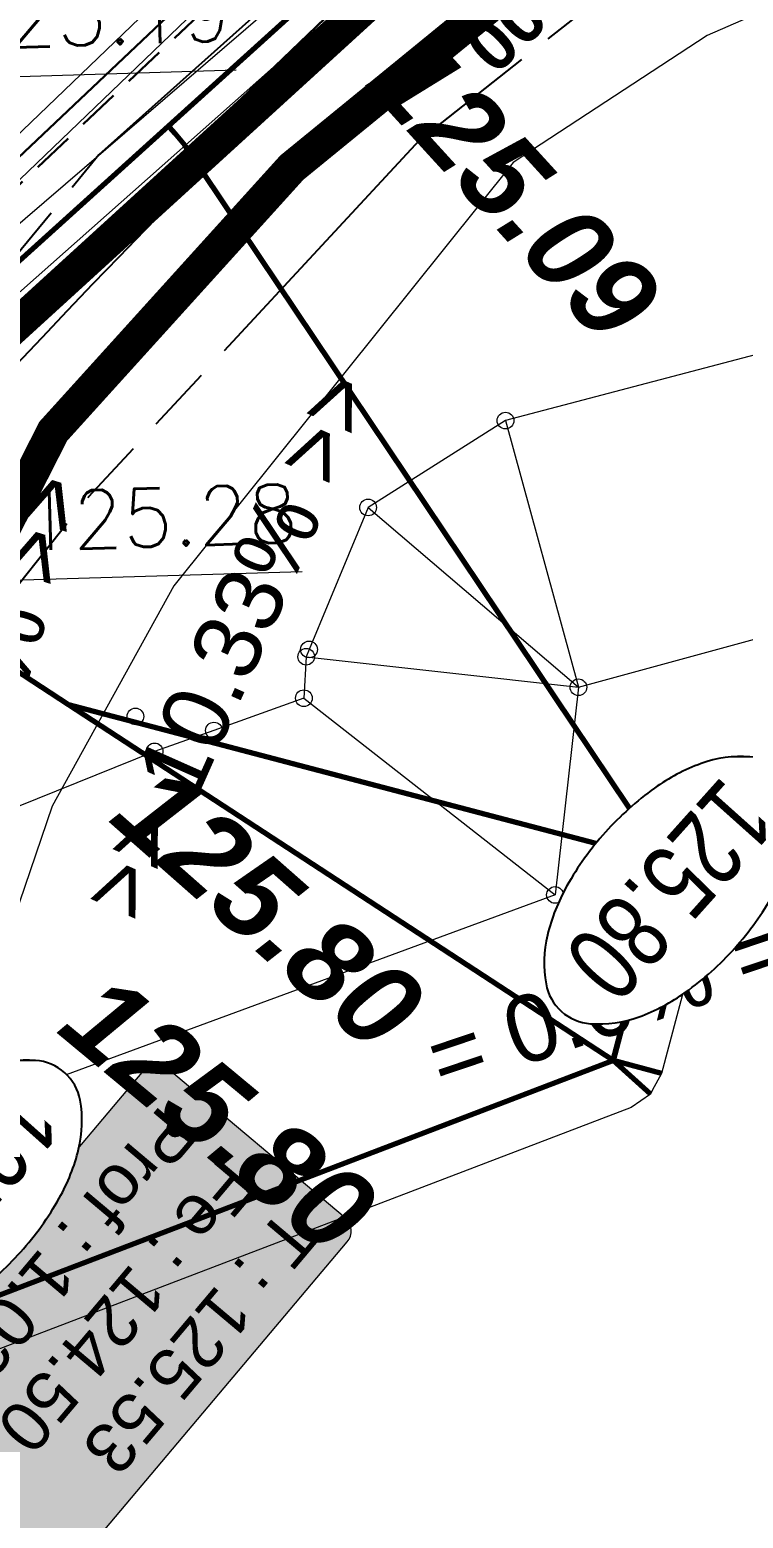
# Model space of a CAD drawing. Header units: metres. Extents: x -2858 to 512, y -1995 to 1252.
# Drawn here: x -1191.67 to -1187.4, y -929.75 to -920.83 of the extents above; entities that cross this region are included whole.
import ezdxf
from ezdxf.enums import TextEntityAlignment as Align
from ezdxf.lldxf.tags import DXFTag

# ---------------------------------------------------------------- set-up
doc = ezdxf.new("R2010")
doc.units = ezdxf.units.M
doc.header["$PDMODE"] = 33
doc.header["$PDSIZE"] = 0.1
for name, pattern in [('AEP-2', [3.9, 2.5, -0.2, 0.4, -0.2, 0.4, -0.2]), ('CACHE', [0.375, 0.25, -0.125]), ('EU-200', [2.85, 2.5, -0.35])]:
    doc.linetypes.add(name, pattern=pattern)
for name, color, linetype, lineweight, true_color in [('03-HCH-15x30-0 à 10cm', 7, 'Continuous', 0, 0xb3ffff), ('Ass - EU - Réseau', 1, 'Continuous', 0, 0xff0000), ('Ass - EU - Textes - Regards', 1, 'Continuous', 0, 0xff0000), ('Surface Projet - Textes - Altitudes', 7, 'Continuous', 0, 0x333399), ('Surface PROJET VOIRIE - Cotations - Cotation Points', 7, 'Continuous', 0, 0xc02000), ('Surface PROJET VOIRIE - Entrées en terre talus', 5, 'Continuous', 0, 0x0000ff), ("Surface PROJET VOIRIE - Réseaux d'écoulement", 7, 'Ligne écoulement', 70, 0x33cccc), ('Surface PROJET VOIRIE - Surfaces projet', 7, 'Continuous', 0, 0x333399), ('Surface PROJET VOIRIE - Textes - Altitudes', 7, 'Continuous', 0, 0x333399), ('Surface PROJET VOIRIE - Textes - Pente des côtés', 7, 'Continuous', 0, 0x333399), ("TERRAIN APRES TERR BAT - Lignes d'arêtes", 7, 'Continuous', 0, 0xc04040), ('TERRAIN APRES TERR BAT - Points', 7, 'Continuous', 0, 0x808000)]:
    doc.layers.add(name, color=color, linetype=linetype, lineweight=lineweight, true_color=true_color)
for name, color, linetype, lineweight in [('03-SER-CLOT-MUR-140 ST', 7, 'Continuous', 15), ('04-NIV-MSQ', 255, 'Continuous', 0), ('05.2-EP-400PVC', 5, 'Continuous', 30), ('06-EU-200PVC', 24, 'EU-200', 30), ('11-TEL-PVC28X2', 6, 'CACHE', 30), ('11-TEL-PVC45X3', 6, 'Continuous', 30)]:
    doc.layers.add(name, color=color, linetype=linetype, lineweight=lineweight)
for name, color, linetype in [('04-NIV-COT', 1, 'Continuous'), ('05.2-EP-TXT', 5, 'Continuous'), ('06-EU-TXT', 24, 'Continuous'), ('07-AEP-RES', 94, 'AEP-2'), ('09-BT-RES', 1, 'BT3X150')]:
    doc.layers.add(name, color=color, linetype=linetype)
doc.styles.add('Altitude Surfaces projet', font='arialbi.ttf', dxfattribs={"height": 0.5})
doc.styles.add('ARIAL', font='arial.ttf')
doc.styles.add('ARIAL GRAS', font='arialbd.ttf')
doc.styles.add('Cotation', font='romans.shx')
doc.styles.add('CoteHor.3', font='arial.ttf', dxfattribs={"height": 0.0017})
doc.styles.add('Couches géologiques', font='arial.ttf', dxfattribs={"height": 0.3})
doc.styles.add('Mensura_Standard', font='arial.ttf', dxfattribs={"height": 1})
doc.styles.add('Pente Surfaces projet', font='arial.ttf', dxfattribs={"height": 0.4})
doc.linetypes.add('BT3X150', pattern='A,1.5,-0.05,[133,ltypeshp.shx,S=0.05,R=0,X=-0.05,Y=0],-0.05,1.5,-0.15,0.4,-0.15,0.4,-0.15', length=4.35)
tags = doc.linetypes.add('Ligne écoulement', pattern='A,5,[">",Mensura_Standard,S=2,R=0,X=0,Y=-1],0', length=5).pattern_tags.tags
tags[13:14] = [DXFTag(74, 4), DXFTag(75, 0), DXFTag(340, '0'), DXFTag(46, 0.0), DXFTag(50, 0.0), DXFTag(44, 0.0), DXFTag(45, 0.0)]

# ---------------------------------------------------------------- blocks, each defined once
blk = doc.blocks.new('MENSURA_LEADER74', base_point=(-1148.534, -940.9642))
at = {"layer": 'Surface PROJET VOIRIE - Cotations - Cotation Points'}
blk.add_line((-1148.534, -940.9642), (-1146.7232, -940.9642), dxfattribs=at)
at = {"layer": 'Surface PROJET VOIRIE - Cotations - Cotation Points', "style": 'Cotation'}
blk.add_text('125.19', height=0.35, dxfattribs=at).set_placement((-1148.3882, -940.4392), align=Align.TOP_LEFT)
blk = doc.blocks.new('MENSURA_LEADER215', base_point=(-1148.2293, -943.979))
at = {"layer": 'Surface PROJET VOIRIE - Cotations - Cotation Points'}
blk.add_line((-1148.2293, -943.979), (-1146.4185, -943.979), dxfattribs=at)
at = {"layer": 'Surface PROJET VOIRIE - Cotations - Cotation Points', "style": 'Cotation'}
blk.add_text('125.28', height=0.35, dxfattribs=at).set_placement((-1148.0835, -943.454), align=Align.TOP_LEFT)
blk = doc.blocks.new('MENSURA_LEADER270', base_point=(-1150.737, -949.9062))
at = {"layer": 'Ass - EU - Textes - Regards', "true_color": 0xffffff}
h = blk.add_hatch(color=7, dxfattribs=at)
edge = h.paths.add_edge_path(flags=0)
edge.add_arc((-1152.4199, -951.9394), 0.1024, 138.16176, 228.16176)
edge.add_line((-1152.4882, -952.0157), (-1151.4525, -952.943))
edge.add_arc((-1151.3842, -952.8667), 0.1024, 228.16176, 318.16176)
edge.add_line((-1151.3079, -952.935), (-1149.617, -951.0464))
edge.add_arc((-1149.6933, -950.9781), 0.1024, 318.16176, 408.16176)
edge.add_line((-1149.625, -950.9018), (-1150.6607, -949.9745))
edge.add_arc((-1150.729, -950.0508), 0.1024, 48.16176, 138.16176)
edge.add_line((-1150.8053, -949.9825), (-1152.4962, -951.8711))
at = {"layer": 'Ass - EU - Textes - Regards', "color": 1, "true_color": 0xff0000, "flags": 128}
blk.add_lwpolyline([(-1152.4962, -951.8711), (-1152.4962, -951.8711, 0.414214), (-1152.4882, -952.0157), (-1151.4525, -952.943), (-1151.4525, -952.943, 0.414214), (-1151.3079, -952.935), (-1149.617, -951.0464), (-1149.617, -951.0464, 0.414214), (-1149.625, -950.9018), (-1150.6607, -949.9745), (-1150.6607, -949.9745, 0.414214), (-1150.8053, -949.9825)], format="xyb", close=True, dxfattribs=at)
at = {"layer": 'Ass - EU - Textes - Regards', "color": 1, "true_color": 0xff0000, "style": 'Couches géologiques'}
for s, p in [('Prof : 1.03m', (-1150.4804, -950.3842)), ('Fe : 124.50', (-1150.1266, -950.701)), ('T : 125.53', (-1149.7727, -951.0179))]:
    blk.add_text(s, height=0.3, rotation=228.16176, dxfattribs=at).set_placement(p, align=Align.TOP_LEFT)
blk = doc.blocks.new('ASSAI')
at = {"layer": 'Ass - EU - Réseau', "flags": 128}
for points in [[(1277.7161, -334.5377), (1263.6053, -333.4773)], [(1277.7596, -334.7415), (1263.5903, -333.6767)]]:
    blk.add_lwpolyline(points, dxfattribs=at)
at = {"layer": 'Surface PROJET VOIRIE - Entrées en terre talus', "flags": 128}
blk.add_lwpolyline([(1271.0254, -325.5903), (1275.7739, -328.4046), (1276.2321, -328.1704), (1276.7227, -327.9196), (1276.8363, -327.8924), (1276.8596, -327.8867), (1276.9965, -327.92), (1281.8732, -330.4289), (1282.3311, -330.6644), (1286.6904, -322.8163), (1286.6904, -322.8163), (1286.8152, -322.6953), (1286.9861, -322.6639), (1287.4541, -322.7549), (1287.5801, -322.9009), (1287.7058, -323.0465), (1288.1067, -322.8031), (1288.0687, -322.6814), (1287.9026, -322.3557), (1287.7362, -322.2189), (1286.1854, -321.4027), (1282.2021, -319.3063)], dxfattribs=at)
at = {"layer": "Surface PROJET VOIRIE - Réseaux d'écoulement", "flags": 128}
for points in [[(1270.8725, -325.8484), (1275.7632, -328.747)], [(1275.7632, -328.747), (1270.8725, -325.8484)], [(1275.7632, -328.747), (1277.4452, -332.0378), (1277.7642, -334.1341), (1277.7642, -334.1354), (1277.764, -334.1354), (1277.764, -334.1354), (1277.6375, -334.1311), (1276.0817, -334.0777), (1274.4615, -333.9068), (1271.2104, -333.5639), (1270.4638, -333.4663), (1269.4192, -333.3878), (1268.7012, -333.294), (1263.1044, -332.5457), (1262.8882, -332.4021), (1258.6563, -331.3444), (1257.183, -331.2027), (1256.8491, -330.9221), (1256.5365, -330.4747), (1252.2012, -327.9529), (1251.8949, -327.7748)], [(1276.7227, -327.9196), (1276.8592, -328.1868)], [(1276.8596, -327.8867), (1276.8592, -328.1868), (1277.4452, -332.0378)], [(1275.7632, -328.747), (1276.8592, -328.1868)], [(1276.8592, -328.1868), (1275.7632, -328.747)], [(1281.736, -330.6957), (1276.8592, -328.1868)], [(1276.8592, -328.1868), (1281.736, -330.6957)], [(1275.7632, -328.747), (1274.483, -333.755), (1274.4701, -333.8456), (1274.4634, -333.8931), (1274.4615, -333.9068)]]:
    blk.add_lwpolyline(points, dxfattribs=at)
at = {"layer": 'Surface PROJET VOIRIE - Surfaces projet', "flags": 128}
blk.add_lwpolyline([(1292.5216, -315.1478), (1289.6612, -321.1247), (1289.4599, -321.1208), (1288.6921, -322.7984), (1284.2281, -330.3428), (1283.2858, -331.4959), (1281.6258, -333.0287), (1279.9253, -333.8925), (1278.3927, -334.2637), (1276.0807, -334.2579), (1268.7012, -333.294), (1262.8882, -332.4021), (1258.6563, -331.3444), (1257.0939, -330.7989), (1251.8949, -327.7748), (1247.2337, -325.1421), (1240.1929, -320.6293), (1237.3695, -318.0317), (1232.5534, -323.998), (1236.4486, -324.8289), (1243.4732, -329.2611), (1243.5637, -330.5642), (1239.0492, -327.7556), (1235.0638, -333.6862)], dxfattribs=at)
blk.add_lwpolyline([(1274.7193, -317.597), (1269.1211, -314.57), (1264.5432, -322.6688), (1270.2428, -326.336), (1270.8725, -325.8484), (1275.7632, -328.747), (1276.8592, -328.1868), (1282.4522, -331.0641), (1286.9527, -322.962), (1288.187, -323.1005), (1283.2183, -331.2168), (1281.5502, -332.744), (1277.7642, -334.1341), (1271.2411, -333.3804), (1261.5107, -331.7591), (1257.6819, -330.574), (1262.2695, -322.8448), (1268.4289, -313.5967), (1274.9052, -316.8706)], close=True, dxfattribs=at)
at = {"layer": "TERRAIN APRES TERR BAT - Lignes d'arêtes", "flags": 128}
for points in [[(1270.8814, -328.8824), (1274.4319, -331.2246), (1275.368, -331.49), (1276.2381, -331.1861), (1276.2816, -331.1697), (1276.2816, -331.1697), (1276.4763, -331.0141), (1276.4763, -331.0141), (1276.9794, -331.2858), (1276.9794, -331.2858), (1277.3094, -331.4675), (1277.3094, -331.4675), (1281.7304, -333.6396), (1282.1142, -333.6575), (1282.8486, -333.6994), (1283.6424, -332.9689), (1287.4248, -324.8105), (1287.4248, -324.8105), (1288.3431, -322.8255), (1288.3777, -322.2083), (1287.9887, -321.7404), (1282.3993, -318.6486)], [(1275.368, -331.49), (1275.3313, -329.8334), (1270.2993, -326.5799), (1269.6406, -327.7812), (1262.9845, -323.6733), (1268.8033, -313.8384), (1268.0978, -313.421)], [(1276.2816, -331.1697), (1275.3313, -329.8334), (1276.3519, -329.1077)], [(1276.4763, -331.0141), (1276.3519, -329.1077), (1282.4253, -332.3297), (1281.7304, -333.6396)], [(1274.4319, -331.2246), (1275.3313, -329.8334)]]:
    blk.add_lwpolyline(points, dxfattribs=at)
at = {"layer": 'TERRAIN APRES TERR BAT - Points'}
for p in [(1276.3519, -329.1077), (1275.3313, -329.8334), (1276.4763, -331.0141), (1276.4763, -331.0141), (1276.4763, -331.0141), (1276.4763, -331.0141), (1274.4319, -331.2246), (1274.4319, -331.2246), (1276.2381, -331.1861), (1276.2381, -331.1861), (1276.2816, -331.1697), (1276.2816, -331.1697), (1276.2816, -331.1697), (1276.2816, -331.1697), (1276.9794, -331.2858), (1276.9794, -331.2858), (1276.9794, -331.2858), (1276.9794, -331.2858), (1275.368, -331.49), (1275.368, -331.49), (1277.3094, -331.4675), (1277.3094, -331.4675), (1277.3094, -331.4675), (1277.3094, -331.4675), (1277.2299, -331.693)]:
    blk.add_point(p, dxfattribs=at)
at = {"layer": 'Ass - EU - Textes - Regards', "rotation": 133.5650505867652}
blk.add_blockref('MENSURA_LEADER270', (1278.6763, -330.245), dxfattribs=at)
at = {"layer": 'Surface PROJET VOIRIE - Cotations - Cotation Points', "rotation": 133.5650505867652}
for name, p in [('MENSURA_LEADER215', (1277.1644, -332.8405)), ('MENSURA_LEADER74', (1275.1898, -335.1391))]:
    blk.add_blockref(name, p, dxfattribs=at)
at = {"layer": 'Surface PROJET VOIRIE - Textes - Altitudes', "color": 105, "true_color": 0x339966, "style": 'CoteHor.3'}
for p in [(1276.723, -327.9193), (1276.8366, -327.8921), (1276.8599, -327.8865), (1276.9968, -327.9197), (1276.2324, -328.1701), (1275.7742, -328.4043)]:
    blk.add_text('126.10', height=0.0017, rotation=133.56505, dxfattribs=at).set_placement(p, align=Align.TOP_LEFT)
at = {"layer": 'Surface PROJET VOIRIE - Textes - Altitudes', "color": 96, "true_color": 0x008000, "style": 'CoteHor.3'}
for rotation, p in [(89.9244, (1276.8592, -328.1971)), (88.20956, (1275.7628, -328.7573))]:
    blk.add_text('125.80', height=0.0017, rotation=rotation, dxfattribs=at).set_placement(p, align=Align.MIDDLE_LEFT)
blk = doc.blocks.new('PENTE')
at = {"layer": 'Surface PROJET VOIRIE - Textes - Pente des côtés', "color": 96, "true_color": 0x008000, "style": 'Pente Surfaces projet'}
for s, rotation, p in [('= 0.0% =', 154.97127, (3062.8026, -591.0839)), ('>> 10.33% >>', 202.35721, (3062.9664, -594.1989))]:
    blk.add_text(s, height=0.4, rotation=rotation, dxfattribs=at).set_placement(p, align=Align.MIDDLE_CENTER)
at = {"layer": 'Surface PROJET VOIRIE - Textes - Pente des côtés', "color": 24, "true_color": 0x993300, "style": 'Pente Surfaces projet'}
blk.add_text('>> 4.97% >>', height=0.4, rotation=209.12339, dxfattribs=at).set_placement((3064.4142, -594.861), align=Align.MIDDLE_CENTER)
blk = doc.blocks.new('ALTI')
at = {"layer": 'Surface PROJET VOIRIE - Textes - Altitudes', "color": 96, "true_color": 0x008000, "style": 'Altitude Surfaces projet'}
for s, rotation, p in [('125.80', 92.11985, (3592.9273, -885.1047)), ('125.80', 90.40501, (3591.7769, -885.7082)), ('125.09', 84.16993, (3587.4659, -887.4806))]:
    blk.add_text(s, height=0.5, rotation=rotation, dxfattribs=at).set_placement(p, align=Align.MIDDLE_LEFT)
blk = doc.blocks.new('NIV-HG')
h = blk.add_hatch(color=256)
edge = h.paths.add_edge_path()
edge.add_arc((0.1, -0.1), 0.0187, 180, 360)
edge.add_arc((0.1, -0.1), 0.0187, 0, 180)
blk.add_lwpolyline([(0.0812, -0.1, 1), (0.1187, -0.1, 1)], format="xyb", close=True)
at = {"layer": '04-NIV-MSQ', "flags": 128}
blk.add_lwpolyline([(0.175, -0.375), (0.1811, -0.3387), (0.1985, -0.3063), (0.2379, -0.2654), (0.2848, -0.2336), (0.3404, -0.2087), (0.3988, -0.1915), (0.4739, -0.1791), (0.55, -0.175), (0.6261, -0.1791), (0.7012, -0.1915), (0.7596, -0.2087), (0.8152, -0.2336), (0.8621, -0.2654), (0.9015, -0.3063), (0.9189, -0.3387), (0.925, -0.375), (0.9189, -0.4113), (0.9015, -0.4437), (0.8621, -0.4846), (0.8152, -0.5164), (0.7596, -0.5413), (0.7012, -0.5585), (0.6261, -0.5709), (0.55, -0.575), (0.4739, -0.5709), (0.3988, -0.5585), (0.3404, -0.5413), (0.2848, -0.5164), (0.2379, -0.4846), (0.1985, -0.4437), (0.1811, -0.4113)], close=True, dxfattribs=at)
blk.add_wipeout([(0.175, -0.375), (0.1811, -0.3387), (0.1985, -0.3063), (0.2379, -0.2654), (0.2848, -0.2336), (0.3404, -0.2087), (0.3988, -0.1915), (0.4739, -0.1791), (0.55, -0.175), (0.6261, -0.1791), (0.7012, -0.1915), (0.7596, -0.2087), (0.8152, -0.2336), (0.8621, -0.2654), (0.9015, -0.3063), (0.9189, -0.3387), (0.925, -0.375), (0.9189, -0.4113), (0.9015, -0.4437), (0.8621, -0.4846), (0.8152, -0.5164), (0.7596, -0.5413), (0.7012, -0.5585), (0.6261, -0.5709), (0.55, -0.575), (0.4739, -0.5709), (0.3988, -0.5585), (0.3404, -0.5413), (0.2848, -0.5164), (0.2379, -0.4846), (0.1985, -0.4437), (0.1811, -0.4113)]).dxf.layer = '04-NIV-MSQ'
blk.add_lwpolyline([(0.175, -0.375, 0.166601), (0.1985, -0.4437, 0.105514), (0.2848, -0.5164, 0.068239), (0.3988, -0.5585, 0.054409), (0.55, -0.575, 0.054409), (0.7012, -0.5585, 0.068239), (0.8152, -0.5164, 0.105514), (0.9015, -0.4437, 0.166601), (0.925, -0.375, 0.166601), (0.9015, -0.3063, 0.105514), (0.8152, -0.2336, 0.068239), (0.7012, -0.1915, 0.054409), (0.55, -0.175, 0.054409), (0.3988, -0.1915, 0.068239), (0.2848, -0.2336, 0.105514), (0.1985, -0.3063, 0.166601)], format="xyb", close=True)
at = {"style": 'ARIAL', "width": 0.75}
blk.add_attdef('COTE', text='', height=0.175, dxfattribs=at).set_placement((0.55, -0.375), align=Align.MIDDLE_CENTER)

msp = doc.modelspace()

# ---------------------------------------------------------------- linework, layer by layer
at = {"layer": '03-HCH-15x30-0 à 10cm', "const_width": 0.2, "flags": 128}
msp.add_lwpolyline([(-1190.0501, -938.3348), (-1190.4867, -936.7836), (-1192.6327, -929.7299), (-1192.7488, -925.6312), (-1191.5323, -923.2327), (-1190.104, -921.6525), (-1180.2972, -913.6386), (-1178.1584, -911.9008), (-1174.3392, -909.7933), (-1174.0395, -910.919), (-1165.2801, -908.6528), (-1163.0159, -908.1208)], dxfattribs=at)
at = {"layer": '05.2-EP-400PVC', "flags": 128}
msp.add_lwpolyline([(-1183.6024, -976.2337), (-1188.9495, -949.3982), (-1195.3835, -928.7968), (-1195.4139, -925.0696), (-1179.5841, -910.0769), (-1169.809, -901.9924)], dxfattribs=at)
at = {"layer": '06-EU-200PVC', "const_width": 0.2, "flags": 128}
msp.add_lwpolyline([(-1146.5691, -909.4085), (-1151.0659, -902.9671), (-1160.5375, -905.5725), (-1180.4519, -912.3876), (-1185.207, -916.6183), (-1191.976, -922.7997), (-1194.7251, -926.6964), (-1187.4901, -948.357), (-1184.5006, -966.6981), (-1181.4193, -976.1643), (-1171.5852, -993.3029), (-1187.4583, -1005.2426)], dxfattribs=at)
at = {"layer": '07-AEP-RES', "flags": 128}
msp.add_lwpolyline([(-1151.7977, -901.3272), (-1179.4855, -911.0195), (-1191.2589, -921.577), (-1195.2834, -926.4706), (-1195.1807, -927.894), (-1196.2274, -928.1645)], dxfattribs=at)
at = {"layer": '09-BT-RES', "flags": 128}
msp.add_lwpolyline([(-1150.7141, -906.4435, 0.212428), (-1152.049, -904.9303), (-1179.1024, -911.5846, -0.052006), (-1182.7044, -914.9622, 0.060964), (-1193.2433, -924.4886, 0.194531), (-1193.9476, -925.5379, 0.236401), (-1189.0546, -940.923, 0.001492)], format="xyb", dxfattribs=at)
at = {"layer": '11-TEL-PVC45X3', "flags": 128}
msp.add_lwpolyline([(-1155.8395, -904.8811), (-1179.6558, -910.9039), (-1193.5758, -924.285), (-1193.752, -925.9014), (-1193.8075, -926.8226), (-1193.2458, -929.8109), (-1186.6227, -949.4518), (-1186.642, -949.9437), (-1185.1728, -959.7835), (-1182.499, -973.0997), (-1182.2132, -974.0682), (-1175.7067, -985.2723)], dxfattribs=at)

# ---------------------------------------------------------------- next in the draw order: texts
at = {"layer": '06-EU-TXT', "insert": (-1188.225, -920.2076), "char_height": 0.3, "attachment_point": 5, "rotation": 224.21918, "style": 'ARIAL GRAS', "bg_fill": 19, "box_fill_scale": 1.25, "bg_fill_color": 256, "bg_fill_transparency": 0}
msp.add_mtext_dynamic_manual_height_columns('<2,9%%%C200', width=0.459396, gutter_width=7.5, heights=[0], dxfattribs=at)

# ---------------------------------------------------------------- next in the draw order: linework, layer by layer
at = {"layer": '11-TEL-PVC28X2', "color": 0, "flags": 128}
msp.add_lwpolyline([(-1159.6737, -898.9646), (-1159.4028, -901.2094, -0.37262), (-1161.3559, -904.1059), (-1179.5879, -910.28), (-1193.6075, -923.5216), (-1195.0354, -927.3596), (-1189.1655, -944.2581), (-1187.6012, -949.7616), (-1184.9081, -965.7263), (-1183.7045, -971.7664), (-1179.9024, -980.3362), (-1175.0823, -988.0936), (-1165.2242, -999.8894), (-1153.2417, -990.9045)], format="xyb", dxfattribs=at)

# ---------------------------------------------------------------- next in the draw order: block references
at = {"layer": '05.2-EP-TXT', "rotation": 228.1617603435354}
msp.add_blockref('ASSAI', (-91.9684, -194.614), dxfattribs=at)

# ---------------------------------------------------------------- next in the draw order: block references
at = {"layer": 'Surface Projet - Textes - Altitudes', "rotation": 228.1617603435354}
msp.add_blockref('ALTI', (1864.6589, 1159.8136), dxfattribs=at)
at = {"layer": 'Surface PROJET VOIRIE - Textes - Pente des côtés', "rotation": 223.6617603435353}
msp.add_blockref('PENTE', (1435.5899, 760.2993), dxfattribs=at)

# ---------------------------------------------------------------- next in the draw order: block references
at = {"layer": '04-NIV-COT', "xscale": 2.600000000000001, "yscale": 2.600000000000001, "zscale": 2.600000000000001, "rotation": 228.1617603435354}
for p in [(-1186.1596, -925.5674), (-1190.4338, -927.3874)]:
    msp.add_blockref('NIV-HG', p, dxfattribs=at).add_auto_attribs({'COTE': '125.80'})

# ---------------------------------------------------------------- next in the draw order: linework, layer by layer
at = {"layer": '03-SER-CLOT-MUR-140 ST', "flags": 128}
msp.add_lwpolyline([(-1184.4201, -919.4645), (-1187.617, -920.8612), (-1188.7797, -921.6217), (-1190.8101, -924.1586), (-1191.5383, -925.4784), (-1192.1312, -927.2172), (-1192.0125, -928.0185)], dxfattribs=at)
at = {"layer": '07-AEP-RES', "color": 4, "flags": 128}
msp.add_lwpolyline([(-1153.7264, -908.3049), (-1156.2433, -907.0443), (-1174.9177, -911.0512), (-1180.1531, -913.9867), (-1184.4102, -917.5921), (-1189.3395, -921.4885), (-1191.3229, -923.6272), (-1193.0174, -925.7498), (-1193.3383, -928.8458), (-1189.1138, -941.0256), (-1188.18, -940.8597), (-1185.342, -947.9173), (-1175.1904, -943.987), (-1176.0711, -941.6033), (-1171.2822, -939.3813), (-1168.771, -937.7339), (-1165.6488, -945.3655), (-1160.9761, -959.6032)], dxfattribs=at)

doc.saveas('drawing.dxf')
